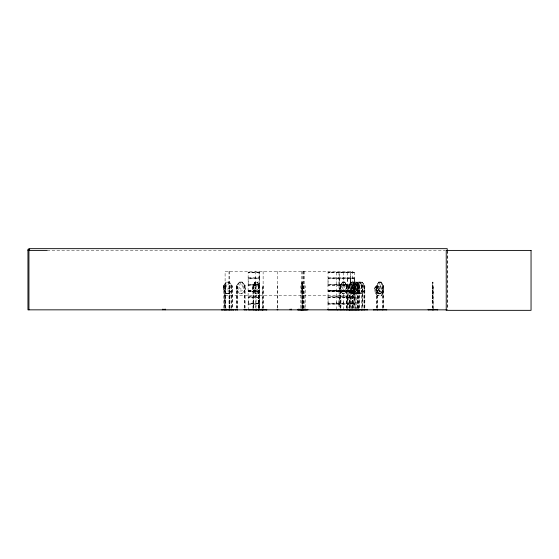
<?xml version="1.0" encoding="UTF-8"?>
<svg xmlns="http://www.w3.org/2000/svg" width="559" height="559" viewBox="0 0 559 559"><rect width="100%" height="100%" fill="white"/><g stroke="black" fill="none" stroke-linecap="round" stroke-linejoin="round"><path stroke-width="0.42" stroke-dasharray="2.79 2.1" d="M248.224 300.428L248.147 303.53L259.558 303.733L248.126 303.907L248.224 309.448M248.224 281.568L248.112 284.734L259.53 284.734L259.495 303.53M328.084 300.428L328.049 303.369M328.084 281.568L327.972 284.734L354.644 284.734L354.532 309.448M336.308 309.448L336.308 300.428M336.294 296.563L336.308 281.568M338.929 303.558L339.02 300.428M339.006 303.174L339.02 281.568M339.278 300.428L339.285 285.432M339.278 281.568L339.278 272.156M343.338 309.448L343.338 300.428M343.219 297.032L343.338 281.568M347.495 300.428L347.516 296.724M347.495 281.568L347.621 278.235M350.214 300.428L350.311 284.706M350.214 281.568L350.269 272.366M354.532 300.428L354.651 297.032M354.532 281.568L354.644 278.116L327.979 278.089L328.063 272.156L354.574 272.156L328.063 272.373M303.474 285.866L302.014 285.831L302.174 282.134M302.077 282.134L302.021 285.845L302.174 282.036M302.014 289.639L302.174 293.44L302.056 285.544L302.153 308.128M302.077 293.44L302.091 288.717M302.112 285.866L302.139 282.036M259.439 272.373L248.154 272.17L248.112 278.144M259.495 285.076L248.126 285.055L248.112 296.969L259.509 296.948M259.418 297.668L248.21 297.674L248.21 303.174L259.425 303.174M259.418 309.448L259.516 303.907M328.07 277.739L354.546 277.711L354.532 272.156M328.084 296.563L327.972 296.969L354.623 296.948L354.532 296.563L328.07 296.563L327.958 284.762M336.308 303.181L336.287 296.626M339.278 285.432L339.285 278.815M339.278 304.285L339.285 297.674M343.338 303.209L343.219 296.997M347.509 278.815L347.509 296.563M354.532 285.432L328.077 285.363M354.546 278.752L354.532 284.321L328.07 284.321L328.007 278.061M338.88 303.733L339.02 309.448M350.297 303.935L350.22 297.674M358.543 285.866L358.564 308.128M347.516 297.605L347.495 309.448M350.234 278.689L350.262 284.615M336.287 272.401L336.294 284.321M339.32 290.743L339.32 291.246M343.317 272.401L343.331 284.321M356.342 309.84L356.251 285.852M255.079 285.901L255.763 282.658L256.539 282.658M355.196 309.84L355.147 285.866M255.211 285.866L256.183 285.894L256.022 308.114M248.105 284.762L248.126 285.02M248.105 296.997L248.224 297.64M327.958 296.997L328.07 303.174L354.546 303.174L354.672 303.733L327.993 303.9L328.084 309.448M350.339 303.823L350.214 309.448M351.29 285.866L352.24 282.623L353.309 282.623M382.691 285.572L383.544 285.866L383.544 308.128M353.211 282.036L353.113 296.053L353.113 285.831L354.35 282.134L356.831 282.134L359.199 285.866L359.227 308.128M258.789 285.88L258.789 308.114M352.659 308.128L352.652 285.782M364.699 308.128L364.664 285.866L362.141 282.134L363.392 285.866L363.392 288.717L361.729 290.98L360.052 290.98L358.354 288.717L358.354 285.866L359.619 282.134M259.495 278.466L259.425 284.321L248.21 284.321L248.112 278.41L259.537 278.207M362.19 282.134L357.152 282.134L355.79 285.866L355.79 288.717L357.606 290.98L359.437 290.98L361.282 288.717L361.282 285.866L359.905 282.134L362.658 285.866L362.665 308.128M328.028 303.467L327.972 303.879M239.392 282.134L237.966 285.866L237.966 288.717L239.86 290.98L241.767 290.98L243.696 288.717L243.696 285.866L242.257 282.134L239.392 282.134L236.52 285.866L236.562 308.128M359.039 282.623L358.088 282.623L357.152 285.866L354.203 282.134L351.276 282.134L349.808 285.866L349.808 288.717L351.772 290.98M259.481 297.346L248.147 297.318M354.595 285.111L328.007 285.076M354.63 278.438L328.007 278.466M327.979 303.558L354.616 303.53M354.609 297.318L328.007 297.318M354.63 303.907L354.532 304.285L328.07 304.285M257.992 272.729L258.978 272.729M257.992 291.581L258.978 291.581M346.077 272.729L347.062 272.729M348.788 272.729L349.773 272.729M353.113 272.729L354.092 272.729M346.077 291.581L347.062 291.581M348.788 291.581L349.773 291.581M353.113 291.581L354.092 291.581M255.107 293.475L252.892 289.674L252.892 285.866L255.037 282.064L257.287 282.064L259.425 285.866L258.209 285.866L257.182 282.169M255.107 282.064L252.961 285.901L252.961 309.84M257.217 293.475L259.425 289.674L257.287 293.475L255.037 293.475L255.037 282.064M378.827 282.036L374.775 287.99L375.201 292.797L377.255 295.487L380.924 296.053L382.629 293.894L382.195 289.087L380.085 286.397L376.417 285.831L377.451 285.866L377.451 308.128M378.869 282.134L376.619 285.866L376.633 308.128M381.049 282.134L382.181 285.866L382.181 288.717L380.672 290.98L379.17 290.98L377.688 288.717L377.688 285.866L378.799 282.134L381.112 282.134L383.299 285.866L383.299 289.604L381.049 293.342L378.799 293.342M381.091 293.44L383.362 289.604M256.84 291.015L258.223 288.751M344.672 293.342L347.111 289.639L344.714 293.44L342.339 293.44L339.991 289.639L339.991 285.831L342.394 282.036M342.394 293.44L340.068 289.604L340.054 285.831L342.436 282.134M248.748 272.729L250.488 272.729M248.748 291.581L250.488 291.581M328.608 272.729L330.348 272.729M336.832 272.729L338.838 272.729M339.544 272.729L341.283 272.729M328.608 291.581L330.348 291.581M343.862 272.729L345.602 272.729M336.832 291.581L338.838 291.581M339.544 291.581L341.283 291.581M343.862 291.581L345.602 291.581M229.253 287.536L228.317 289.017L227.366 289.017L226.388 287.536L227.366 282.623L228.345 282.623L229.253 285.866L229.295 308.114M354.364 282.036L351.842 285.831L351.842 289.639L354.364 293.44M354.406 282.134L351.918 285.866L351.995 308.128M356.81 293.44L359.255 289.604M359.276 285.831L359.332 289.639L356.866 293.44L351.227 293.44L348.25 289.639L348.25 285.831L351.241 282.036L356.866 282.036M344.295 290.98L345.818 288.717L345.818 285.866L344.672 282.134L346.978 285.866L347.02 308.128M362.141 293.342L364.72 289.604L364.803 285.831L362.183 282.036L357.11 282.036L354.315 285.831L354.441 308.128M357.984 288.717L356.363 290.98L354.741 290.98L353.141 288.717M354.441 285.866L357.187 282.134M362.749 289.639L359.947 293.44L362.658 289.604M374.851 288.025L376.507 285.935L379.316 287.536L380.854 289.548L381.007 292.546L379.945 293.936L377.681 293.713L376.144 291.7L374.775 287.99M375.718 287.661L376.249 286.97L378.513 288.584L379.414 289.772L379.694 291.491L379.163 292.182L377.828 291.847L375.655 287.661M226.367 293.44L223.425 289.639L223.425 285.831L226.346 282.036L229.33 282.036M229.309 293.44L232.251 289.639L229.26 293.342L226.395 293.342L223.425 289.639L223.453 285.831L226.367 282.036M236.422 285.831L239.364 282.036L242.327 282.036L245.247 285.831L245.219 289.639L242.306 293.44L239.343 293.44L236.422 289.639L236.45 285.831L237.421 285.866L237.421 308.128M245.149 289.604L242.257 293.342L239.392 293.342M351.29 282.134L348.348 285.866L348.362 289.604L351.29 293.342L354.217 293.342L357.145 289.604L357.012 285.831L359.577 282.036L357.096 285.866L357.061 289.639L359.668 293.342M357.243 289.639L354.252 293.44L354.252 282.036L357.271 285.803M353.728 290.98L355.657 288.717L355.594 285.544L354.203 282.134M248.203 291.253L259.439 291.253M248.224 290.959L259.551 290.862L248.238 291.022M347.572 272.387L347.628 278.172M354.518 291.022L327.951 290.834L354.553 291.253M259.404 272.736L248.238 272.736M259.404 291.588L248.245 291.581M354.518 272.736L328.098 272.736M354.518 291.588L328.105 291.581M357.865 308.128L357.697 285.852M349.214 308.128L349.137 285.831M336.287 290.757L336.287 291.253M362.784 285.803L359.947 282.036M259.439 272.401L248.238 272.17M259.439 291.225L248.203 291.225M225.675 285.817L224.886 285.866L224.886 308.114M229.868 285.81L230.008 308.114M229.868 285.859L228.98 285.866M346.349 285.831L346.391 308.128M231.356 285.572L232.251 285.831L232.202 308.128L232.132 285.866L229.26 282.134L226.395 282.134L224.97 285.866L224.97 288.717L226.863 290.98L228.771 290.98L230.699 288.717L230.699 285.866L229.26 282.134M244.423 285.537L244.332 308.128M47.159 250.411L445.362 250.411M248.21 277.711L259.425 277.711L259.425 272.184L259.516 278.089L248.147 278.061L248.147 278.466M248.21 278.815L259.425 278.815L259.516 284.734M328.07 278.815L354.546 278.815M342.339 282.036L344.77 282.036L347.111 285.831M378.764 282.036L381.154 282.036M257.252 282.169L255.072 282.169L254.017 285.901L254.017 288.751L255.428 291.015M344.735 282.134L342.374 282.134L341.221 285.866L341.221 288.717L342.765 290.98M302.16 282.623L302.077 285.866M343.96 282.623L343.128 282.623L342.381 285.866L342.381 287.536L343.128 289.017L343.897 289.017L344.679 287.536L343.897 282.623M361.338 282.623L360.45 282.623L359.633 285.866L359.633 287.536L360.45 289.017L361.289 289.017L362.148 287.536L361.289 282.623M380.379 282.623L379.561 282.623L378.799 285.866L378.799 287.536L379.561 289.017L380.316 289.017L381.042 287.536L380.316 282.623M248.224 285.432L259.425 285.432L259.446 308.128M258.74 285.607L258.649 309.84M224.341 285.831L224.425 308.128L224.341 285.572M231.356 285.831L231.412 309.84M237.296 285.831L237.351 308.128M377.192 285.831L377.248 308.128M223.425 285.831L224.425 285.866M244.332 285.866L245.247 285.831M252.892 285.866L253.758 285.866L253.758 308.128M277.271 285.866L277.683 285.866L277.676 308.114M301.245 285.866L300.84 285.866L300.84 308.114M304.487 285.866L305.305 285.866L305.305 308.114M339.991 285.831L340.983 285.866L340.983 309.84M346.294 285.866L347.216 285.866L347.216 308.128M350.381 285.866L349.564 285.866L349.571 308.114M352.841 308.128L352.841 285.866L351.625 285.866L351.625 308.114M353.113 285.831L353.623 285.866L353.623 309.84M236.541 289.604L239.364 293.44M252.892 289.674L253.031 285.901M339.991 289.639L342.436 293.342M351.842 289.639L354.406 293.342M359.332 289.639L356.775 293.342L354.35 293.342M364.664 289.604L362.183 293.44L357.11 293.44L354.315 289.639L357.187 293.342L362.19 293.342M376.542 285.831L376.48 289.639L378.869 293.342M383.299 289.604L381.154 293.44L378.764 293.44L376.48 289.639M432.282 290.414L432.184 301.818L432.317 285.838L433.33 285.866L433.33 309.84M354.546 290.953L327.951 291.162L354.553 291.225M255.072 293.37L257.252 293.37M342.374 293.342L344.735 293.342M226.346 293.44L229.33 293.44M433.022 293.44L432.925 282.036L433.022 308.128M382.552 293.859L380.959 295.949L377.255 295.487M382.629 293.894L382.132 289.087L380.113 286.494L376.445 285.935M225.102 295.271L352.436 295.271M248.21 296.563L259.425 296.563M432.317 297.143L432.512 282.036L432.512 308.128M328.07 297.674L354.546 297.674M248.21 304.285L259.425 304.285M363.979 285.572L364.859 285.866L364.859 308.128M338.978 272.394L339.006 284.321M225.682 285.859L225.682 308.114M242.257 282.134L245.128 285.866L245.121 308.128M229.309 282.036L232.251 285.831M377.318 295.487L375.201 292.797L374.837 287.99M357.012 289.639L359.633 293.44M356.81 282.036L359.332 285.831M351.29 287.536L352.24 289.017L353.211 289.017L354.21 287.536L353.211 282.623M357.152 287.536L358.088 289.017L359.004 289.017L359.898 287.536L359.004 282.623M344.714 282.036L347.041 285.866L346.978 289.604M381.091 282.036L383.439 285.831M376.556 289.604L378.827 293.44M257.217 282.064L259.355 285.901M252.961 289.639L255.142 293.37M354.343 287.536L355.168 289.017L355.978 289.017L356.761 287.536L355.978 282.623L355.168 282.623L354.343 285.866L362.784 285.831L362.777 308.128M255.079 287.571L255.763 289.045L256.469 289.045L257.182 287.571L256.469 282.658M354.609 278.061L354.532 277.711M354.63 284.706L354.532 284.321M356.775 282.134L357.984 285.866L358.026 309.84M302.077 282.036L302.202 309.84M302.028 288.717L302.139 293.44M447.563 251.27L447.563 309.84M447.221 250.411L447.221 309.84M432.827 285.866L432.827 309.84M383.376 285.831L383.341 308.128M382.929 285.866L382.929 309.84M382.726 285.572L382.726 308.128M376.836 285.866L376.836 308.128M364.168 285.866L364.168 308.128M363.909 285.551L364.007 308.128M362.001 285.551L362.015 308.128M361.904 285.866L361.904 308.128M359.409 285.866L359.409 308.128M358.738 285.866L358.738 309.84M357.334 285.866L357.334 308.128M357.243 285.831L357.145 309.84M355.307 285.866L355.307 308.128M353.309 282.036L353.309 308.128M352.436 308.114L352.436 271.304L225.102 271.304L225.102 308.114M352.17 285.866L352.17 308.128M351.227 282.036L351.227 293.44M350.374 271.304L350.374 308.114M349.249 308.128L349.249 285.866L348.411 285.866L348.411 308.128M346.587 285.866L346.587 308.128M340.787 285.866L340.787 308.128M340.347 285.866L340.347 308.128M340.151 285.866L340.151 308.128M339.285 304.285L339.278 309.448M304.487 271.304L304.494 308.114M303.467 271.304L303.467 308.114M303.244 285.866L303.244 308.114M303.16 271.304L303.16 308.114M302.517 285.866L302.517 308.128M302.433 271.304L302.51 308.128M302.349 285.866L302.342 308.114M301.245 271.304L301.245 308.114M277.271 271.304L277.271 308.114M263.345 308.114L263.345 285.866L262.548 285.866L262.548 308.114M263.121 271.304L263.121 308.114M262.772 285.866L262.772 308.114M259.229 285.866L259.229 308.128M259.006 271.304L259.006 308.114M258.866 285.866L258.866 308.128M258.426 285.866L258.426 308.114M258.209 285.866L258.209 308.114M255.211 271.304L255.211 308.114M253.541 308.128L253.465 285.887M253.185 285.866L253.185 308.128M244.437 285.551L244.409 309.84M236.632 285.866L236.632 308.128M231.335 285.866L231.335 308.128M229.784 285.866L229.784 308.114M229.442 285.866L229.442 308.114M229.218 271.304L229.218 308.114M228.987 271.304L228.987 308.114M225.459 285.866L225.459 308.114M223.635 285.866L223.565 308.987M302.077 287.536L302.063 289.017L302.042 287.536M377.737 287.654L378.24 290.268C375.662 288.402 374.789 290.994 378.275 291.015C378.373 295.949 380.33 294.488 378.862 291.029C381.545 292.993 382.531 290.338 378.841 290.303L378.212 287.2L377.737 287.654M240.356 282.623L239.385 287.536L240.356 289.017L241.313 289.017L242.25 287.536L242.25 285.866L241.313 282.623L240.356 282.623M248.238 290.589L259.418 290.596L248.245 290.596M328.098 290.589L354.532 290.596L328.105 290.596"/><path stroke-width="0.84" d="M224.641 309.819L224.648 309.344M233.634 309.819L233.634 309.344M297.807 309.84L297.807 309.344L297.87 309.84L307.813 309.819L307.806 309.344M298.813 309.819L298.82 309.344M221.413 309.84L233.774 309.791M255.84 309.777L255.805 309.344L255.896 309.777M256.106 309.763L256.113 309.218M373.37 309.84L379.47 309.777M352.75 309.714L352.624 309.386M224.473 309.763L224.445 309.218M301.811 309.84L301.944 309.344M302.286 309.763L302.251 309.218M225.745 309.777L225.745 309.218M337.273 309.777L337.322 309.386M354.734 309.777L354.79 309.386M359.395 309.777L359.444 309.386M355.894 309.777L355.95 309.386M235.018 309.777L237.428 309.777M235.346 309.777L235.402 309.386M348.76 309.777L348.823 309.386M29.697 249.286L27.95 249.286L27.95 309.84L446.348 309.84M27.95 250.411L47.124 250.411M248.224 309.448L259.418 309.448M328.084 309.448L354.532 309.448M248.203 309.609L259.439 309.595M328.063 309.609L354.553 309.609M246.778 309.819L244.332 309.777L244.318 309.218M248.21 309.805L266.846 309.819M328.07 309.805L367.577 309.777M437.669 309.714L428.173 309.777L428.173 309.344M352.96 309.777L352.918 309.218M357.886 309.763L357.963 309.344M356.789 309.763L356.838 309.344M233.417 309.777L233.355 309.386M361.324 309.777L361.268 309.386M350.36 309.777L350.444 309.344M350.102 309.777L350.053 309.386M386.772 309.777L380.707 309.777M262.653 309.777L262.604 309.386M256.336 309.777L256.288 309.386L256.246 309.84M266.58 309.777L266.538 309.386M260.187 309.777L260.145 309.386L260.096 309.84M301.35 309.763L301.28 309.344M303.285 309.714L303.46 309.218M301.56 309.819L301.594 309.344M447.221 250.411L447.221 248.657L28.935 248.657L28.935 309.84M437.669 309.344L437.669 309.84M437.166 309.344L437.166 309.84M433.33 309.218L433.33 309.84M433.022 309.218L433.022 309.84M432.827 309.218L432.827 309.84M432.512 309.218L432.512 309.84M428.683 309.344L428.683 309.84M386.423 309.344L386.423 309.84M382.859 309.218L382.859 309.84M382.656 309.218L382.656 309.84M380.609 309.344L380.609 309.84M379.568 309.344L379.568 309.84M377.521 309.218L377.521 309.84M377.325 309.218L377.325 309.84M373.754 309.344L373.754 309.84M367.186 309.344L367.186 309.84M364.405 309.344L364.405 309.84M364.091 309.218L364.091 309.84M363.923 309.218L363.923 309.84M362.532 309.344L362.532 309.84M361.932 309.218L361.952 309.84M361.82 309.218L361.82 309.84M361.205 309.344L361.205 309.84M359.5 309.344L359.5 309.84M358.661 309.218L358.661 309.84M358.487 309.218L358.487 309.84M358.109 309.218L358.109 309.84M357.942 309.218L357.942 309.84M357.809 309.344L357.809 309.84M356.705 309.344L356.705 309.84M356.286 309.218L356.244 309.84M356.006 309.344L356.006 309.84M355.398 309.218L355.398 309.84M355.286 309.218L355.286 309.84M354.846 309.344L354.846 309.84M354.567 309.344L354.567 309.84M353.623 309.218L353.623 309.84M353.309 309.218L353.309 309.84M352.757 309.092L352.806 309.84M352.561 309.344L352.505 309.84M351.884 309.092L351.884 309.84M351.534 309.218L351.534 309.84M351.283 309.092L351.283 309.84M350.5 309.344L350.5 309.84M350.004 309.344L350.004 309.84M349.529 309.092L349.529 309.84M349.347 309.218L349.445 309.84M349.305 309.218L349.305 309.84M348.97 309.344L348.97 309.84M347.782 309.344L347.782 309.84M346.51 309.218L346.51 309.84M346.314 309.218L346.314 309.84M344.386 309.344L344.386 309.84M342.988 309.344L342.988 309.84M341.053 309.218L341.053 309.84M340.857 309.218L340.857 309.84M337.37 309.344L337.37 309.84M305.528 309.092L305.528 309.84M305.396 309.218L305.396 309.84M304.424 309.344L304.424 309.84M304.292 309.092L304.313 309.84M303.341 309.218L303.334 309.84M303.223 309.344L303.278 309.84M303.188 309.092L303.16 309.84M302.51 309.218L302.447 309.84M302.307 309.344L302.37 309.84M302.153 309.218L302.153 309.84M301.441 309.092L301.469 309.84M301.119 309.344L301.084 309.84M300.854 309.092L300.854 309.84M300.609 309.344L300.609 309.84M299.98 309.092L299.98 309.84M299.568 309.344L299.568 309.84M298.744 309.092L298.709 309.84M291.344 309.092L291.344 309.84M290.114 309.092L290.114 309.84M277.725 309.218L277.725 309.84M277.243 309.344L277.215 309.84M266.496 309.344L266.496 309.84M263.149 309.092L263.149 309.84M262.709 309.218L262.709 309.84M262.485 309.218L262.562 309.84M262.122 309.344L262.122 309.84M261.912 309.092L261.912 309.84M258.803 309.218L258.803 309.84M258.579 309.218L258.579 309.84M258.363 309.218L258.363 309.84M258.139 309.218L258.139 309.84M256.455 309.092L256.455 309.84M253.828 309.218L253.828 309.84M253.604 309.218L253.604 309.84M249.845 309.344L249.845 309.84M246.295 309.344L246.295 309.84M244.241 309.218L244.206 309.84M237.547 309.344L237.547 309.84M237.442 309.218L237.512 309.84M235.465 309.344L235.465 309.84M233.299 309.344L233.299 309.84M232.46 309.344L232.46 309.84M231.321 309.218L231.244 309.84M231.216 309.344L231.216 309.84M230.077 309.218L230.077 309.84M229.854 309.218L229.854 309.84M229.302 309.218L229.295 309.84M228.994 309.218L228.98 309.84M228.086 309.344L228.086 309.84M226.493 309.092L226.493 309.84M226.067 309.344L226.067 309.84M225.529 309.218L225.529 309.84M224.515 309.218L224.55 309.84M222.468 309.344L222.468 309.84M221.769 309.344L221.769 309.84M165.31 309.092L165.31 309.84M164.073 309.092L164.073 309.84M162.837 309.092L162.837 309.84M531.05 250.411L446.236 250.411L446.236 310.343L531.05 310.343L531.05 250.411M306.863 309.84L306.856 309.344L306.8 309.84M255.149 309.84L255.149 309.344L255.093 309.84"/></g></svg>
